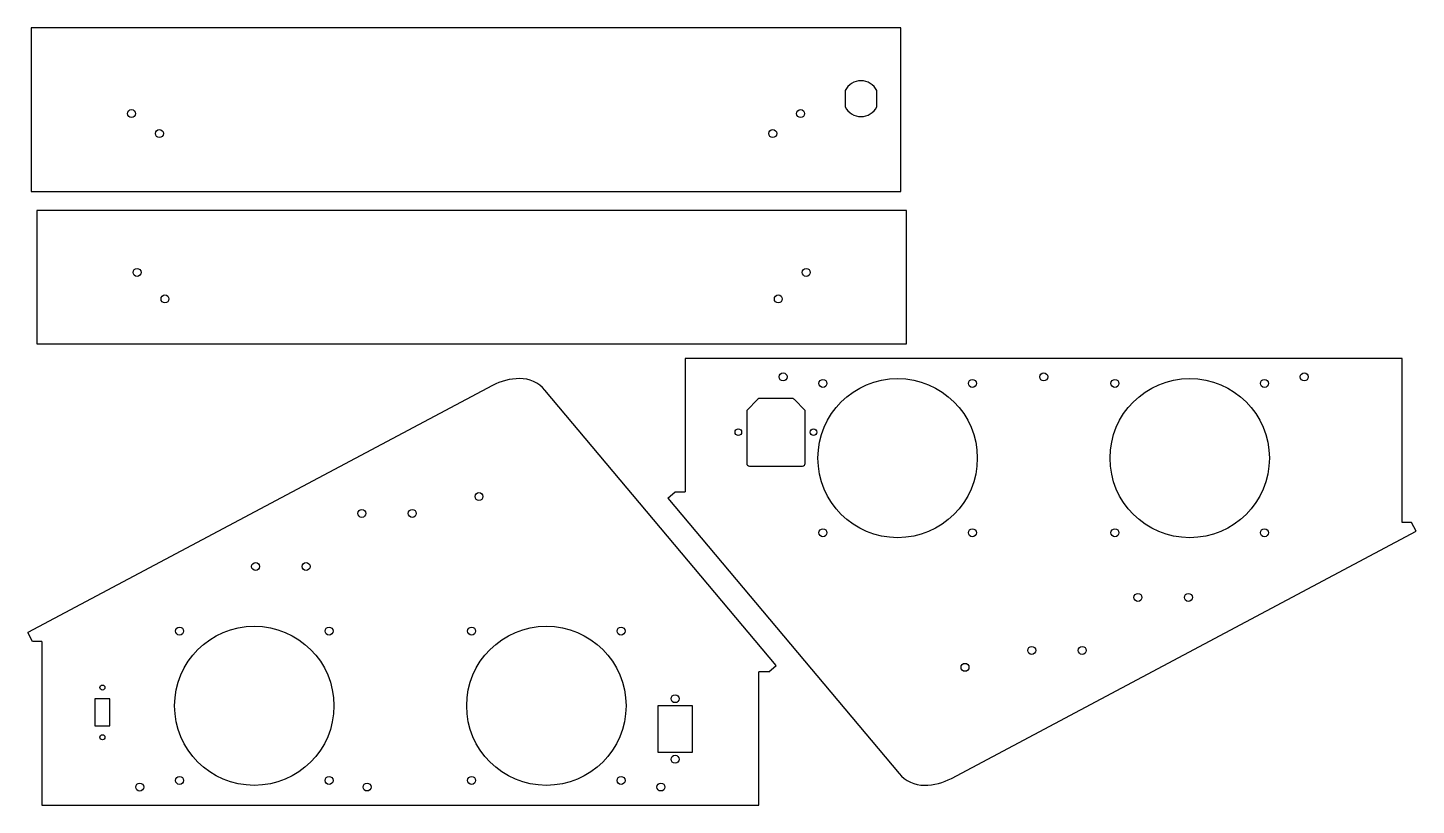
# Model space of a CAD drawing. Header units: millimetres. Extents: x 10 to 674, y 3 to 375.
import ezdxf

# ---------------------------------------------------------------- set-up
doc = ezdxf.new("R2010")
doc.units = ezdxf.units.MM
doc.header["$MEASUREMENT"] = 0
doc.layers.add('Cutting lines', color=5, linetype='Continuous', lineweight=0)

msp = doc.modelspace()

# ---------------------------------------------------------------- linework, layer by layer
at = {"layer": 'Cutting lines', "color": 5, "linetype": 'Continuous', "lineweight": 30, "true_color": 0x0000ff}
for p, q in [((427.19, 375.1), (11.27, 375.1)), ((11.27, 375.1), (11.27, 296.67)), ((427.19, 296.67), (427.19, 375.1)), ((400.52, 345.05), (400.52, 337.2)), ((415.76, 337.2), (415.76, 345.05)), ((11.27, 296.67), (427.19, 296.67)), ((429.88, 287.56), (13.95, 287.56)), ((13.95, 287.56), (13.95, 223.75)), ((429.88, 223.75), (429.88, 287.56)), ((13.95, 223.75), (429.88, 223.75)), ((324.07, 216.7), (324.07, 152.85)), ((666.97, 216.7), (324.07, 216.7)), ((666.97, 138.27), (666.97, 216.7)), ((231.9, 203.83), (9.6, 85.51)), ((367.59, 69.73), (256.99, 201.54)), ((358.85, 197.27), (353.5, 191.93)), ((375.2, 197.65), (359.74, 197.65)), ((381.44, 191.93), (376.1, 197.27)), ((353.5, 191.93), (353.5, 166.53)), ((381.44, 166.53), (381.44, 191.93)), ((354.77, 165.26), (380.17, 165.26)), ((315.73, 149.84), (319.31, 152.85)), ((319.31, 152.85), (324.07, 152.85)), ((315.73, 149.84), (426.33, 18.03)), ((451.42, 15.74), (673.72, 134.07)), ((671.48, 138.27), (666.97, 138.27)), ((673.72, 134.07), (671.48, 138.27)), ((11.84, 81.3), (9.6, 85.51)), ((16.35, 81.3), (11.84, 81.3)), ((16.35, 81.3), (16.35, 2.88)), ((364.01, 66.72), (359.25, 66.72)), ((359.25, 2.88), (359.25, 66.72)), ((364.01, 66.72), (367.59, 69.73)), ((48.86, 53.8), (41.75, 53.8)), ((41.75, 53.8), (41.75, 40.85)), ((48.86, 40.85), (48.86, 53.8)), ((327.5, 50.5), (310.99, 50.5)), ((310.99, 50.5), (310.99, 28.28)), ((327.5, 28.28), (327.5, 50.5)), ((41.75, 40.85), (48.86, 40.85)), ((310.99, 28.28), (327.5, 28.28)), ((16.35, 2.88), (359.25, 2.88))]:
    msp.add_line(p, q, dxfattribs=at)
for centre, radius in [((59.21, 333.98), 1.9), ((379.25, 333.98), 1.9), ((72.54, 324.45), 1.91), ((365.91, 324.45), 1.9), ((61.9, 257.97), 1.9), ((381.94, 257.97), 1.9), ((75.23, 245.27), 1.9), ((368.6, 245.27), 1.9), ((370.9, 207.96), 1.9), ((425.67, 169.07), 38.1), ((389.92, 204.82), 1.91), ((461.42, 204.82), 1.9), ((495.55, 207.96), 1.9), ((565.37, 169.07), 38.1), ((529.62, 204.82), 1.91), ((601.12, 204.82), 1.91), ((620.15, 207.96), 1.9), ((349.47, 181.45), 1.59), ((385.47, 181.45), 1.59), ((225.43, 150.67), 1.9), ((169.38, 142.58), 1.9), ((193.51, 142.58), 1.9), ((389.92, 133.32), 1.91), ((461.42, 133.32), 1.91), ((529.62, 133.32), 1.91), ((601.12, 133.32), 1.91), ((118.58, 117.18), 1.91), ((142.71, 117.18), 1.91), ((540.61, 102.4), 1.91), ((564.74, 102.4), 1.91), ((117.95, 50.5), 38.1), ((82.2, 86.25), 1.91), ((153.7, 86.25), 1.91), ((257.65, 50.5), 38.1), ((221.9, 86.25), 1.91), ((293.4, 86.25), 1.91), ((489.81, 77), 1.91), ((513.94, 77), 1.91), ((457.89, 68.9), 1.91), ((45.3, 59.23), 1.19), ((319.24, 53.89), 1.9), ((45.3, 35.43), 1.19), ((319.24, 24.89), 1.91), ((63.17, 11.61), 1.91), ((82.2, 14.75), 1.91), ((153.7, 14.75), 1.91), ((171.9, 11.61), 1.9), ((221.9, 14.75), 1.9), ((293.4, 14.75), 1.91), ((312.42, 11.61), 1.9)]:
    msp.add_circle(centre, radius, dxfattribs=at)
for centre, radius, start, end in [((408.14, 341.12), 8.57, 27.26604, 152.73396), ((408.14, 341.12), 8.57, 207.26604, 332.73396), ((245.13, 178.97), 28.16, 90.57501, 118.025), ((245.01, 191.49), 15.64, 40, 90.57501), ((359.74, 196.38), 1.27, 90, 135), ((375.2, 196.38), 1.27, 45, 90), ((354.77, 166.53), 1.27, 180, 270), ((380.17, 166.53), 1.27, 270, 0), ((438.31, 28.08), 15.64, 220, 270.57501), ((438.19, 40.6), 28.16, 270.57501, 298.025)]:
    msp.add_arc(centre, radius, start, end, dxfattribs=at)

doc.saveas('drawing.dxf')
